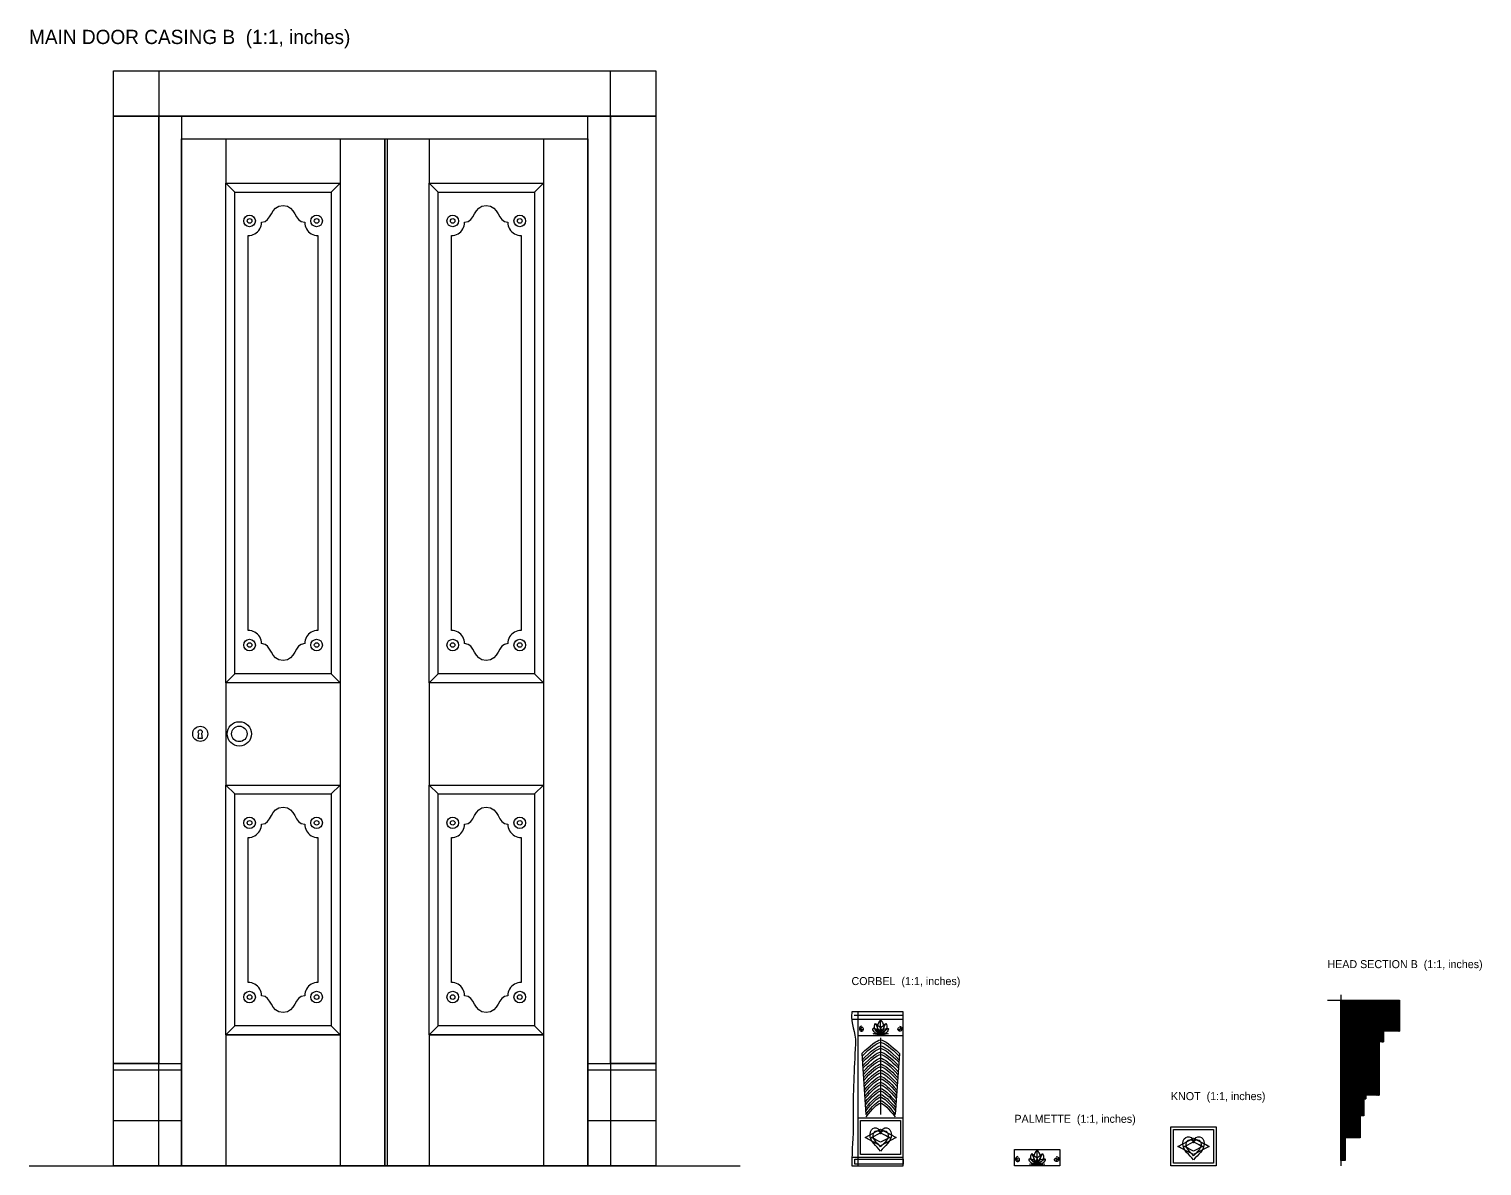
# Model space of a CAD drawing. Header units: inches. Extents: x 0 to 196, y -9 to 109.
# Drawn here: x 66.9 to 195.5, y 0 to 100.7 of the extents above; entities that cross this region are included whole.
import ezdxf

# ---------------------------------------------------------------- set-up
doc = ezdxf.new("R2010")
doc.units = ezdxf.units.IN
doc.header["$MEASUREMENT"] = 0
for name, color, linetype in [('Corbel', 7, 'Continuous'), ('Head section B', 7, 'Continuous'), ('Head section B hatch', 8, 'Continuous'), ('Knot', 7, 'Continuous'), ('Main door casing B', 7, 'Continuous'), ('Palmette', 7, 'Continuous')]:
    doc.layers.add(name, color=color, linetype=linetype)

msp = doc.modelspace()

# ---------------------------------------------------------------- hatches: boundary and pattern name
at = {"layer": 'Head section B hatch'}
h = msp.add_hatch(dxfattribs=at)
h.set_pattern_fill('ANSI31', scale=0.1574803)
h.paths.add_polyline_path([(183.02, 14.69), (188.22, 14.69), (188.22, 11.93), (186.8, 11.93), (186.8, 10.98), (186.41, 10.98), (186.41, 6.26), (185.23, 6.26), (185.23, 5.94), (185.07, 5.94), (185.07, 4.45), (184.75, 4.45), (184.75, 2.48), (183.42, 2.48), (183.42, 0.47), (183.02, 0.47), (183.02, 14.69)])

# ---------------------------------------------------------------- linework, layer by layer
at = {"layer": 'Corbel'}
for p, q in [((139.71, 12.99), (144.28, 12.99)), ((139.93, 13.36), (144.28, 13.36)), ((140.26, 13.66), (140.26, 0)), ((140.26, 11.54), (144.28, 11.54)), ((142.27, 11.34), (142.27, 4.57)), ((140.62, 9.95), (140.97, 4.57)), ((143.93, 9.95), (143.57, 4.57)), ((140.26, 4.25), (144.28, 4.25)), ((139.71, 0.79), (144.28, 0.79))]:
    msp.add_line(p, q, dxfattribs=at)
for points in [[(144.28, 13.66), (139.71, 13.66)], [(139.71, 0), (144.28, 0), (144.28, 13.66)], [(140.6, 12.37), (140.51, 12.34), (140.44, 12.29), (140.4, 12.21), (140.39, 12.12), (140.42, 12.04), (140.47, 11.98), (140.54, 11.95), (140.61, 11.94), (140.68, 11.97), (140.73, 12.02), (140.75, 12.08), (140.75, 12.14), (140.73, 12.19), (140.69, 12.23), (140.64, 12.25), (140.59, 12.24), (140.55, 12.22), (140.52, 12.19), (140.51, 12.15), (140.52, 12.11), (140.53, 12.09), (140.56, 12.07), (140.59, 12.06), (140.61, 12.07), (140.63, 12.09), (140.63, 12.1)], [(143.94, 12.37), (144.04, 12.34), (144.11, 12.29), (144.15, 12.21), (144.16, 12.12), (144.13, 12.04), (144.08, 11.98), (144.01, 11.95), (143.93, 11.94), (143.87, 11.97), (143.82, 12.02), (143.79, 12.08), (143.79, 12.14), (143.82, 12.19), (143.86, 12.23), (143.91, 12.25), (143.96, 12.24), (144, 12.22), (144.02, 12.19), (144.03, 12.15), (144.03, 12.11), (144.01, 12.09), (143.98, 12.07), (143.96, 12.06), (143.93, 12.07), (143.92, 12.09), (143.91, 12.1)], [(140.5, 4.02), (144.04, 4.02), (144.04, 1.02), (140.5, 1.02), (140.5, 4.02)], [(142.27, 3.25), (143.66, 2.52), (142.27, 1.79), (140.89, 2.52), (142.27, 3.25)], [(142.27, 2.94), (143.08, 2.52), (142.27, 2.1), (141.47, 2.52), (142.27, 2.94)], [(142.69, 2.72), (143, 2.56)], [(142.99, 2.87), (143.52, 2.59)], [(141.55, 2.17), (141.03, 2.45)], [(141.85, 2.32), (141.55, 2.48)], [(139.99, 0.59), (144.28, 0.59), (144.28, 0.16), (139.99, 0.16), (139.99, 0.59)]]:
    msp.add_lwpolyline(points, dxfattribs=at)
for points in [[(139.71, 13.66), (139.56, 12.43), (140.11, 12.02), (140.03, 10.79)], [(142.27, 11.71), (141.76, 12.27), (142.05, 12.64), (142.27, 12.93)], [(142.27, 12.93), (142.49, 12.64), (142.78, 12.27), (142.27, 11.71)], [(142.27, 11.71), (142.27, 12.09), (142.27, 12.49), (142.27, 12.93)], [(142.27, 11.71), (141.72, 11.62), (141.5, 12.09), (141.61, 12.21)], [(141.6, 11.71), (142.05, 11.83), (142.5, 11.83), (142.94, 11.71)], [(142.94, 11.71), (142.5, 11.61), (142.05, 11.61), (141.6, 11.71)], [(141.61, 12.21), (141.72, 12.09), (142.21, 12.27), (142.27, 11.71)], [(142.27, 11.71), (142.07, 11.86), (141.85, 12.03), (141.61, 12.21)], [(142.27, 11.71), (141.65, 11.93), (141.64, 12.41), (141.82, 12.63)], [(141.82, 12.63), (141.99, 12.41), (142.47, 12.34), (142.27, 11.71)], [(142.27, 11.71), (142.13, 11.99), (141.98, 12.3), (141.82, 12.63)], [(142.27, 11.71), (142.07, 12.34), (142.55, 12.41), (142.73, 12.63)], [(142.73, 12.63), (142.9, 12.41), (142.89, 11.93), (142.27, 11.71)], [(142.27, 11.71), (142.41, 11.99), (142.56, 12.3), (142.73, 12.63)], [(142.27, 11.71), (142.33, 12.27), (142.83, 12.09), (142.93, 12.21)], [(142.93, 12.21), (143.04, 12.09), (142.82, 11.62), (142.27, 11.71)], [(142.27, 11.71), (142.48, 11.86), (142.7, 12.03), (142.93, 12.21)], [(140.62, 9.95), (141.35, 10.69), (141.9, 11.1), (142.27, 11.18)], [(140.63, 9.72), (141.35, 10.46), (141.9, 10.87), (142.27, 10.96)], [(140.65, 9.41), (141.37, 10.15), (141.91, 10.56), (142.27, 10.64)], [(140.67, 9.19), (141.37, 9.92), (141.91, 10.33), (142.27, 10.42)], [(142.27, 11.18), (142.65, 11.1), (143.2, 10.69), (143.93, 9.95)], [(142.27, 10.96), (142.64, 10.87), (143.19, 10.46), (143.91, 9.72)], [(142.27, 10.64), (142.64, 10.56), (143.18, 10.15), (143.89, 9.41)], [(142.27, 10.42), (142.64, 10.33), (143.17, 9.92), (143.88, 9.19)], [(140.69, 8.87), (141.39, 9.61), (141.91, 10.02), (142.27, 10.1)], [(140.7, 8.65), (141.39, 9.39), (141.92, 9.8), (142.27, 9.88)], [(140.73, 8.33), (141.41, 9.07), (141.92, 9.48), (142.27, 9.57)], [(140.74, 8.11), (141.41, 8.85), (141.93, 9.26), (142.27, 9.34)], [(140.76, 7.8), (141.43, 8.54), (141.93, 8.95), (142.27, 9.03)], [(142.27, 10.1), (142.63, 10.02), (143.16, 9.61), (143.86, 8.87)], [(142.27, 9.88), (142.63, 9.8), (143.15, 9.39), (143.84, 8.65)], [(142.27, 9.57), (142.62, 9.48), (143.14, 9.07), (143.82, 8.33)], [(142.27, 9.34), (142.62, 9.26), (143.13, 8.85), (143.8, 8.11)], [(142.27, 9.03), (142.62, 8.95), (143.12, 8.54), (143.78, 7.8)], [(140.78, 7.57), (141.43, 8.31), (141.93, 8.72), (142.27, 8.8)], [(140.8, 7.26), (141.45, 8), (141.94, 8.41), (142.27, 8.49)], [(140.81, 7.03), (141.45, 7.77), (141.94, 8.18), (142.27, 8.26)], [(140.83, 6.72), (141.47, 7.46), (141.95, 7.87), (142.27, 7.95)], [(140.85, 6.49), (141.47, 7.23), (141.95, 7.64), (142.27, 7.73)], [(142.27, 8.8), (142.61, 8.72), (143.11, 8.31), (143.77, 7.57)], [(142.27, 8.49), (142.61, 8.41), (143.1, 8), (143.75, 7.26)], [(142.27, 8.26), (142.6, 8.18), (143.09, 7.77), (143.73, 7.03)], [(142.27, 7.95), (142.6, 7.87), (143.08, 7.46), (143.71, 6.72)], [(142.27, 7.73), (142.6, 7.64), (143.07, 7.23), (143.7, 6.49)], [(140.87, 6.18), (141.49, 6.92), (141.95, 7.33), (142.27, 7.41)], [(140.88, 5.96), (141.49, 6.69), (141.96, 7.11), (142.27, 7.19)], [(140.9, 5.64), (141.51, 6.38), (141.96, 6.79), (142.27, 6.87)], [(140.92, 5.42), (141.51, 6.16), (141.97, 6.57), (142.27, 6.65)], [(142.27, 7.41), (142.59, 7.33), (143.06, 6.92), (143.68, 6.18)], [(142.27, 7.19), (142.59, 7.11), (143.05, 6.69), (143.66, 5.96)], [(142.27, 6.87), (142.58, 6.79), (143.04, 6.38), (143.64, 5.64)], [(142.27, 6.65), (142.58, 6.57), (143.03, 6.16), (143.63, 5.42)], [(140.94, 5.11), (141.53, 5.84), (141.97, 6.25), (142.27, 6.34)], [(140.95, 4.88), (141.53, 5.62), (141.97, 6.03), (142.27, 6.11)], [(140.97, 4.57), (141.54, 5.31), (141.98, 5.72), (142.27, 5.8)], [(140.99, 4.34), (141.55, 5.08), (141.98, 5.49), (142.27, 5.57)], [(142.27, 6.34), (142.58, 6.25), (143.02, 5.84), (143.61, 5.11)], [(142.27, 6.11), (142.57, 6.03), (143.01, 5.62), (143.59, 4.88)], [(142.27, 5.8), (142.57, 5.72), (143, 5.31), (143.57, 4.57)], [(142.27, 5.57), (142.56, 5.49), (142.99, 5.08), (143.56, 4.34)], [(141.33, 2.78), (141.33, 3.51), (142.08, 3.56), (142.27, 2.99)], [(142.27, 1.32), (141.89, 1.79), (141.33, 2.16), (141.33, 2.78)], [(141.61, 2.7), (141.61, 3.21), (142.14, 3.25), (142.27, 2.85)], [(142.27, 1.68), (142.01, 2.01), (141.61, 2.26), (141.61, 2.7)]]:
    msp.add_open_spline(points, degree=3, dxfattribs=at)
for points in [[(140.03, 10.79), (139.95, 8.47), (139.79, 6.56), (139.83, 4.1), (139.87, 2.19), (139.71, 1.78), (139.71, 0)], [(142.27, 2.99), (142.46, 3.56), (143.22, 3.51), (143.22, 2.78), (143.22, 2.16), (142.65, 1.79), (142.27, 1.32)], [(142.27, 2.85), (142.4, 3.25), (142.93, 3.21), (142.93, 2.7), (142.93, 2.26), (142.54, 2.01), (142.27, 1.68)]]:
    msp.add_open_spline(points, degree=3, knots=[0, 0, 0, 0, 1, 1, 1, 2, 2, 2, 2], dxfattribs=at)
at = {"layer": 'Head section B'}
for p, q in [((181.84, 14.69), (183.02, 14.69)), ((183.02, 15.16), (183.02, 0))]:
    msp.add_line(p, q, dxfattribs=at)
msp.add_lwpolyline([(183.02, 14.69), (188.22, 14.69), (188.22, 11.93), (186.8, 11.93), (186.8, 10.98), (186.41, 10.98), (186.41, 6.26), (185.23, 6.26), (185.23, 5.94), (185.07, 5.94), (185.07, 4.45), (184.75, 4.45), (184.75, 2.48), (183.42, 2.48), (183.42, 0.47), (183.02, 0.47), (183.02, 14.69)], dxfattribs=at)
at = {"layer": 'Knot'}
for points in [[(167.98, 3.46), (172, 3.46), (172, 0), (167.98, 0), (167.98, 3.46)], [(168.22, 3.23), (171.76, 3.23), (171.76, 0.24), (168.22, 0.24), (168.22, 3.23)], [(169.99, 2.46), (171.37, 1.73), (169.99, 1), (168.6, 1.73), (169.99, 2.46)], [(169.27, 1.38), (168.74, 1.66)], [(169.99, 2.15), (170.79, 1.73), (169.99, 1.31), (169.19, 1.73), (169.99, 2.15)], [(169.57, 1.53), (169.27, 1.69)], [(170.41, 1.93), (170.71, 1.77)], [(170.71, 2.08), (171.24, 1.81)]]:
    msp.add_lwpolyline(points, dxfattribs=at)
for points in [[(169.04, 1.99), (169.04, 2.72), (169.8, 2.77), (169.99, 2.2)], [(169.99, 0.54), (169.61, 1), (169.04, 1.37), (169.04, 1.99)], [(169.33, 1.91), (169.33, 2.42), (169.86, 2.46), (169.99, 2.06)], [(169.99, 0.9), (169.72, 1.22), (169.33, 1.48), (169.33, 1.91)]]:
    msp.add_open_spline(points, degree=3, dxfattribs=at)
for points in [[(169.99, 2.2), (170.18, 2.77), (170.93, 2.72), (170.93, 1.99), (170.93, 1.37), (170.37, 1), (169.99, 0.54)], [(169.99, 2.06), (170.12, 2.46), (170.65, 2.42), (170.65, 1.91), (170.65, 1.48), (170.25, 1.22), (169.99, 0.9)]]:
    msp.add_open_spline(points, degree=3, knots=[0, 0, 0, 0, 1, 1, 1, 2, 2, 2, 2], dxfattribs=at)
at = {"layer": 'Main door casing B'}
for p, q in [((74.33, 92.99), (122.36, 92.99)), ((84.29, 90.98), (84.29, 87.05)), ((94.41, 90.98), (94.41, 87.05)), ((98.58, 90.98), (98.58, 0)), ((102.28, 90.98), (102.28, 87.05)), ((112.4, 90.98), (112.4, 87.05)), ((84.29, 87.05), (94.41, 87.05)), ((84.29, 87.05), (85.08, 86.26)), ((94.41, 87.05), (93.62, 86.26)), ((102.28, 87.05), (112.4, 87.05)), ((102.28, 87.05), (103.07, 86.26)), ((112.4, 87.05), (111.61, 86.26)), ((84.29, 42.8), (85.08, 43.58)), ((84.29, 42.8), (84.29, 33.74)), ((94.41, 42.8), (93.62, 43.58)), ((94.41, 42.8), (94.41, 33.74)), ((102.28, 42.8), (103.07, 43.58)), ((102.28, 42.8), (102.28, 33.74)), ((112.4, 42.8), (111.61, 43.58)), ((112.4, 42.8), (112.4, 33.74)), ((84.29, 33.74), (85.08, 32.95)), ((94.41, 33.74), (93.62, 32.95)), ((102.28, 33.74), (103.07, 32.95)), ((112.4, 33.74), (111.61, 32.95)), ((84.29, 11.61), (85.08, 12.4)), ((84.29, 11.61), (94.41, 11.61)), ((84.29, 11.61), (84.29, 0)), ((94.41, 11.61), (93.62, 12.4)), ((94.41, 11.61), (94.41, 0)), ((102.28, 11.61), (103.07, 12.4)), ((102.28, 11.61), (112.4, 11.61)), ((102.28, 11.61), (102.28, 0)), ((112.4, 11.61), (111.61, 12.4)), ((112.4, 11.61), (112.4, 0)), ((74.33, 8.5), (80.35, 8.5)), ((116.34, 8.5), (122.36, 8.5)), ((74.33, 4.02), (80.35, 4.02)), ((116.34, 4.02), (122.36, 4.02)), ((66.85, 0), (129.84, 0))]:
    msp.add_line(p, q, dxfattribs=at)
for points in [[(74.33, 97.01), (78.35, 97.01), (78.35, 9.06), (74.33, 9.06), (74.33, 97.01)], [(74.33, 97.01), (122.36, 97.01), (122.36, 92.99), (74.33, 92.99), (74.33, 97.01)], [(118.35, 97.01), (122.36, 97.01), (122.36, 9.06), (118.35, 9.06), (118.35, 97.01)], [(78.35, 92.99), (80.35, 92.99), (80.35, 0), (78.35, 0), (78.35, 92.99)], [(116.34, 92.99), (118.35, 92.99), (118.35, 0), (116.34, 0), (116.34, 92.99)], [(80.35, 90.98), (116.34, 90.98), (116.34, 0), (80.35, 0), (80.35, 90.98)], [(80.35, 90.98), (98.35, 90.98), (98.35, 0), (80.35, 0), (80.35, 90.98)], [(98.35, 90.98), (116.34, 90.98), (116.34, 0), (98.35, 0), (98.35, 90.98)], [(84.29, 87.05), (94.41, 87.05), (94.41, 42.8), (84.29, 42.8), (84.29, 87.05)], [(85.08, 86.26), (93.62, 86.26), (93.62, 43.58), (85.08, 43.58), (85.08, 86.26)], [(102.28, 87.05), (112.4, 87.05), (112.4, 42.8), (102.28, 42.8), (102.28, 87.05)], [(103.07, 86.26), (111.61, 86.26), (111.61, 43.58), (103.07, 43.58), (103.07, 86.26)], [(86.26, 47.44), (86.26, 82.4)], [(92.44, 82.4), (92.44, 47.44)], [(104.25, 47.44), (104.25, 82.4)], [(110.43, 82.4), (110.43, 47.44)], [(82.13, 38.31), (82.19, 37.87), (81.83, 37.87), (81.89, 38.31)], [(84.29, 33.74), (94.41, 33.74), (94.41, 11.61), (84.29, 11.61), (84.29, 33.74)], [(102.28, 33.74), (112.4, 33.74), (112.4, 11.61), (102.28, 11.61), (102.28, 33.74)], [(85.08, 32.95), (93.62, 32.95), (93.62, 12.4), (85.08, 12.4), (85.08, 32.95)], [(103.07, 32.95), (111.61, 32.95), (111.61, 12.4), (103.07, 12.4), (103.07, 32.95)], [(86.26, 16.26), (86.26, 29.09)], [(92.44, 29.09), (92.44, 16.26)], [(104.25, 16.26), (104.25, 29.09)], [(110.43, 29.09), (110.43, 16.26)], [(74.33, 9.06), (80.35, 9.06), (80.35, 0), (74.33, 0), (74.33, 9.06)], [(116.34, 9.06), (122.36, 9.06), (122.36, 0), (116.34, 0), (116.34, 9.06)]]:
    msp.add_lwpolyline(points, dxfattribs=at)
for centre, radius in [((86.38, 83.7), 0.512), ((86.38, 83.7), 0.205), ((92.32, 83.7), 0.512), ((92.32, 83.7), 0.205), ((104.37, 83.7), 0.512), ((104.37, 83.7), 0.205), ((110.31, 83.7), 0.512), ((110.31, 83.7), 0.205), ((86.38, 46.14), 0.512), ((86.38, 46.14), 0.205), ((92.32, 46.14), 0.512), ((92.32, 46.14), 0.205), ((104.37, 46.14), 0.512), ((104.37, 46.14), 0.205), ((110.31, 46.14), 0.512), ((110.31, 46.14), 0.205), ((82.01, 38.27), 0.669), ((85.47, 38.27), 1.08), ((85.47, 38.27), 0.689), ((86.38, 30.39), 0.512), ((92.32, 30.39), 0.512), ((104.37, 30.39), 0.512), ((110.31, 30.39), 0.512), ((86.38, 30.39), 0.205), ((92.32, 30.39), 0.205), ((104.37, 30.39), 0.205), ((110.31, 30.39), 0.205), ((86.38, 14.96), 0.512), ((92.32, 14.96), 0.512), ((104.37, 14.96), 0.512), ((110.31, 14.96), 0.512), ((86.38, 14.96), 0.205), ((92.32, 14.96), 0.205), ((104.37, 14.96), 0.205), ((110.31, 14.96), 0.205)]:
    msp.add_circle(centre, radius, dxfattribs=at)
for points, knots in [([(87.44, 83.58), (88.4, 83.58), (88.17, 85.08), (89.35, 85.08), (90.53, 85.08), (90.31, 83.58), (91.26, 83.58)], [0, 0, 0, 0, 1, 1, 1, 2, 2, 2, 2]), ([(105.43, 83.58), (106.39, 83.58), (106.16, 85.08), (107.34, 85.08), (108.53, 85.08), (108.3, 83.58), (109.25, 83.58)], [0, 0, 0, 0, 1, 1, 1, 2, 2, 2, 2]), ([(86.26, 82.4), (86.47, 82.4), (86.67, 82.46), (86.85, 82.56), (87.03, 82.66), (87.18, 82.81), (87.28, 82.99), (87.39, 83.17), (87.44, 83.38), (87.44, 83.58)], [0, 0, 0, 0, 1, 1, 1, 2, 2, 2, 3, 3, 3, 3]), ([(91.26, 83.58), (91.26, 83.38), (91.31, 83.17), (91.42, 82.99), (91.52, 82.81), (91.67, 82.66), (91.85, 82.56), (92.03, 82.46), (92.23, 82.4), (92.44, 82.4)], [0, 0, 0, 0, 1, 1, 1, 2, 2, 2, 3, 3, 3, 3]), ([(104.25, 82.4), (104.46, 82.4), (104.66, 82.46), (104.84, 82.56), (105.02, 82.66), (105.17, 82.81), (105.27, 82.99), (105.38, 83.17), (105.43, 83.38), (105.43, 83.58)], [0, 0, 0, 0, 1, 1, 1, 2, 2, 2, 3, 3, 3, 3]), ([(109.25, 83.58), (109.25, 83.38), (109.31, 83.17), (109.41, 82.99), (109.51, 82.81), (109.66, 82.66), (109.84, 82.56), (110.02, 82.46), (110.23, 82.4), (110.43, 82.4)], [0, 0, 0, 0, 1, 1, 1, 2, 2, 2, 3, 3, 3, 3]), ([(87.44, 46.26), (87.44, 46.47), (87.39, 46.67), (87.28, 46.85), (87.18, 47.03), (87.03, 47.18), (86.85, 47.28), (86.67, 47.39), (86.47, 47.44), (86.26, 47.44)], [0, 0, 0, 0, 1, 1, 1, 2, 2, 2, 3, 3, 3, 3]), ([(92.44, 47.44), (92.23, 47.44), (92.03, 47.39), (91.85, 47.28), (91.67, 47.18), (91.52, 47.03), (91.42, 46.85), (91.31, 46.67), (91.26, 46.47), (91.26, 46.26)], [0, 0, 0, 0, 1, 1, 1, 2, 2, 2, 3, 3, 3, 3]), ([(105.43, 46.26), (105.43, 46.47), (105.38, 46.67), (105.27, 46.85), (105.17, 47.03), (105.02, 47.18), (104.84, 47.28), (104.66, 47.39), (104.46, 47.44), (104.25, 47.44)], [0, 0, 0, 0, 1, 1, 1, 2, 2, 2, 3, 3, 3, 3]), ([(110.43, 47.44), (110.23, 47.44), (110.02, 47.39), (109.84, 47.28), (109.66, 47.18), (109.51, 47.03), (109.41, 46.85), (109.31, 46.67), (109.25, 46.47), (109.25, 46.26)], [0, 0, 0, 0, 1, 1, 1, 2, 2, 2, 3, 3, 3, 3]), ([(91.26, 46.26), (90.31, 46.26), (90.53, 44.76), (89.35, 44.76), (88.17, 44.76), (88.4, 46.26), (87.44, 46.26)], [0, 0, 0, 0, 1, 1, 1, 2, 2, 2, 2]), ([(109.25, 46.26), (108.3, 46.26), (108.53, 44.76), (107.34, 44.76), (106.16, 44.76), (106.39, 46.26), (105.43, 46.26)], [0, 0, 0, 0, 1, 1, 1, 2, 2, 2, 2]), ([(81.89, 38.31), (81.87, 38.33), (81.85, 38.35), (81.84, 38.38), (81.83, 38.4), (81.83, 38.43), (81.83, 38.46), (81.84, 38.49), (81.85, 38.52), (81.86, 38.54), (81.88, 38.56), (81.9, 38.58), (81.93, 38.6), (81.95, 38.61), (81.98, 38.62), (82.01, 38.62), (82.04, 38.62), (82.06, 38.61), (82.09, 38.6), (82.12, 38.58), (82.14, 38.56), (82.15, 38.54), (82.17, 38.52), (82.18, 38.49), (82.18, 38.46), (82.19, 38.43), (82.18, 38.4), (82.17, 38.38), (82.16, 38.35), (82.15, 38.33), (82.13, 38.31)], [0, 0, 0, 0, 1, 1, 1, 2, 2, 2, 3, 3, 3, 4, 4, 4, 5, 5, 5, 6, 6, 6, 7, 7, 7, 8, 8, 8, 9, 9, 9, 10, 10, 10, 10]), ([(87.44, 30.28), (88.4, 30.28), (88.17, 31.77), (89.35, 31.77), (90.53, 31.77), (90.31, 30.28), (91.26, 30.28)], [0, 0, 0, 0, 1, 1, 1, 2, 2, 2, 2]), ([(105.43, 30.28), (106.39, 30.28), (106.16, 31.77), (107.34, 31.77), (108.53, 31.77), (108.3, 30.28), (109.25, 30.28)], [0, 0, 0, 0, 1, 1, 1, 2, 2, 2, 2]), ([(86.26, 29.09), (86.47, 29.09), (86.67, 29.15), (86.85, 29.25), (87.03, 29.36), (87.18, 29.51), (87.28, 29.69), (87.39, 29.86), (87.44, 30.07), (87.44, 30.28)], [0, 0, 0, 0, 1, 1, 1, 2, 2, 2, 3, 3, 3, 3]), ([(91.26, 30.28), (91.26, 30.07), (91.31, 29.86), (91.42, 29.69), (91.52, 29.51), (91.67, 29.36), (91.85, 29.25), (92.03, 29.15), (92.23, 29.09), (92.44, 29.09)], [0, 0, 0, 0, 1, 1, 1, 2, 2, 2, 3, 3, 3, 3]), ([(104.25, 29.09), (104.46, 29.09), (104.66, 29.15), (104.84, 29.25), (105.02, 29.36), (105.17, 29.51), (105.27, 29.69), (105.38, 29.86), (105.43, 30.07), (105.43, 30.28)], [0, 0, 0, 0, 1, 1, 1, 2, 2, 2, 3, 3, 3, 3]), ([(109.25, 30.28), (109.25, 30.07), (109.31, 29.86), (109.41, 29.69), (109.51, 29.51), (109.66, 29.36), (109.84, 29.25), (110.02, 29.15), (110.23, 29.09), (110.43, 29.09)], [0, 0, 0, 0, 1, 1, 1, 2, 2, 2, 3, 3, 3, 3]), ([(87.44, 15.08), (87.44, 15.29), (87.39, 15.49), (87.28, 15.67), (87.18, 15.85), (87.03, 16), (86.85, 16.1), (86.67, 16.21), (86.47, 16.26), (86.26, 16.26)], [0, 0, 0, 0, 1, 1, 1, 2, 2, 2, 3, 3, 3, 3]), ([(92.44, 16.26), (92.23, 16.26), (92.03, 16.21), (91.85, 16.1), (91.67, 16), (91.52, 15.85), (91.42, 15.67), (91.31, 15.49), (91.26, 15.29), (91.26, 15.08)], [0, 0, 0, 0, 1, 1, 1, 2, 2, 2, 3, 3, 3, 3]), ([(105.43, 15.08), (105.43, 15.29), (105.38, 15.49), (105.27, 15.67), (105.17, 15.85), (105.02, 16), (104.84, 16.1), (104.66, 16.21), (104.46, 16.26), (104.25, 16.26)], [0, 0, 0, 0, 1, 1, 1, 2, 2, 2, 3, 3, 3, 3]), ([(110.43, 16.26), (110.23, 16.26), (110.02, 16.21), (109.84, 16.1), (109.66, 16), (109.51, 15.85), (109.41, 15.67), (109.31, 15.49), (109.25, 15.29), (109.25, 15.08)], [0, 0, 0, 0, 1, 1, 1, 2, 2, 2, 3, 3, 3, 3]), ([(91.26, 15.08), (90.31, 15.08), (90.53, 13.58), (89.35, 13.58), (88.17, 13.58), (88.4, 15.08), (87.44, 15.08)], [0, 0, 0, 0, 1, 1, 1, 2, 2, 2, 2]), ([(109.25, 15.08), (108.3, 15.08), (108.53, 13.58), (107.34, 13.58), (106.16, 13.58), (106.39, 15.08), (105.43, 15.08)], [0, 0, 0, 0, 1, 1, 1, 2, 2, 2, 2])]:
    msp.add_open_spline(points, degree=3, knots=knots, dxfattribs=at)
at = {"layer": 'Palmette'}
for points in [[(154.12, 1.46), (158.14, 1.46), (158.14, 0), (154.12, 0), (154.12, 1.46)], [(154.43, 0.83), (154.33, 0.8), (154.26, 0.74), (154.22, 0.66), (154.21, 0.57), (154.24, 0.49), (154.29, 0.42), (154.36, 0.39), (154.44, 0.39), (154.51, 0.41), (154.56, 0.46), (154.58, 0.52), (154.58, 0.59), (154.56, 0.64), (154.52, 0.68), (154.46, 0.7), (154.41, 0.7), (154.37, 0.67), (154.34, 0.64), (154.33, 0.6), (154.34, 0.56), (154.36, 0.53), (154.39, 0.51), (154.41, 0.51), (154.44, 0.52), (154.45, 0.53), (154.46, 0.55)], [(157.83, 0.83), (157.93, 0.8), (158, 0.74), (158.05, 0.66), (158.05, 0.57), (158.03, 0.49), (157.97, 0.42), (157.9, 0.39), (157.82, 0.39), (157.75, 0.41), (157.7, 0.46), (157.68, 0.52), (157.68, 0.59), (157.7, 0.64), (157.75, 0.68), (157.8, 0.7), (157.85, 0.7), (157.89, 0.67), (157.92, 0.64), (157.93, 0.6), (157.92, 0.56), (157.9, 0.53), (157.88, 0.51), (157.85, 0.51), (157.82, 0.52), (157.81, 0.53), (157.8, 0.55)]]:
    msp.add_lwpolyline(points, dxfattribs=at)
for points in [[(156.13, 0.15), (155.61, 0.73), (155.91, 1.1), (156.13, 1.41)], [(156.13, 1.41), (156.35, 1.1), (156.65, 0.73), (156.13, 0.15)], [(156.13, 0.15), (156.13, 0.53), (156.13, 0.95), (156.13, 1.41)], [(156.13, 0.15), (155.57, 0.05), (155.34, 0.54), (155.45, 0.66)], [(155.45, 0.66), (155.56, 0.54), (156.07, 0.71), (156.13, 0.15)], [(156.13, 0.15), (155.92, 0.3), (155.69, 0.48), (155.45, 0.66)], [(155.45, 0.15), (155.9, 0.27), (156.36, 0.27), (156.81, 0.15)], [(156.81, 0.15), (156.36, 0.04), (155.9, 0.04), (155.45, 0.15)], [(156.13, 0.15), (155.5, 0.37), (155.48, 0.87), (155.66, 1.09)], [(155.66, 1.09), (155.84, 0.87), (156.33, 0.79), (156.13, 0.15)], [(156.13, 0.15), (155.99, 0.44), (155.83, 0.75), (155.66, 1.09)], [(156.13, 0.15), (155.93, 0.79), (156.42, 0.87), (156.6, 1.09)], [(156.6, 1.09), (156.78, 0.87), (156.77, 0.37), (156.13, 0.15)], [(156.13, 0.15), (156.27, 0.44), (156.43, 0.75), (156.6, 1.09)], [(156.13, 0.15), (156.19, 0.71), (156.7, 0.54), (156.81, 0.66)], [(156.81, 0.66), (156.92, 0.54), (156.7, 0.05), (156.13, 0.15)], [(156.13, 0.15), (156.34, 0.3), (156.57, 0.48), (156.81, 0.66)]]:
    msp.add_open_spline(points, degree=3, dxfattribs=at)

# ---------------------------------------------------------------- texts
at = {"layer": 'LABELS'}
for s, height, p in [('MAIN DOOR CASING B  (1:1, inches)', 1.2598, (66.85, 99.37)), ('HEAD SECTION B  (1:1, inches)', 0.7087, (181.84, 17.52)), ('CORBEL  (1:1, inches)', 0.7087, (139.69, 16.02)), ('KNOT  (1:1, inches)', 0.7087, (167.98, 5.83)), ('PALMETTE  (1:1, inches)', 0.7087, (154.12, 3.82))]:
    msp.add_text(s, height=height, dxfattribs=at).set_placement(p)

doc.saveas('drawing.dxf')
